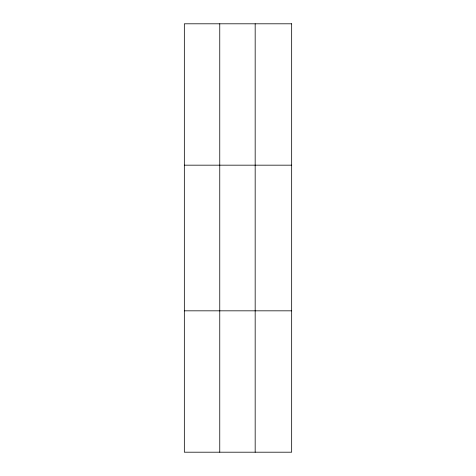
<?xml version="1.0" encoding="UTF-8"?>
<svg xmlns="http://www.w3.org/2000/svg" width="476" height="476" viewBox="0 0 476 476"><rect width="100%" height="100%" fill="white"/><g stroke="black" fill="none" stroke-linecap="round" stroke-linejoin="round"><path stroke-width="0.71" d="M219.757 452.2L219.757 23.8M255.172 452.2L255.172 23.8M184.337 165.172L291.663 165.172M184.337 310.828L291.663 310.828M291.663 23.8L291.663 452.2L184.337 452.2L184.337 23.8L291.663 23.8"/></g></svg>
